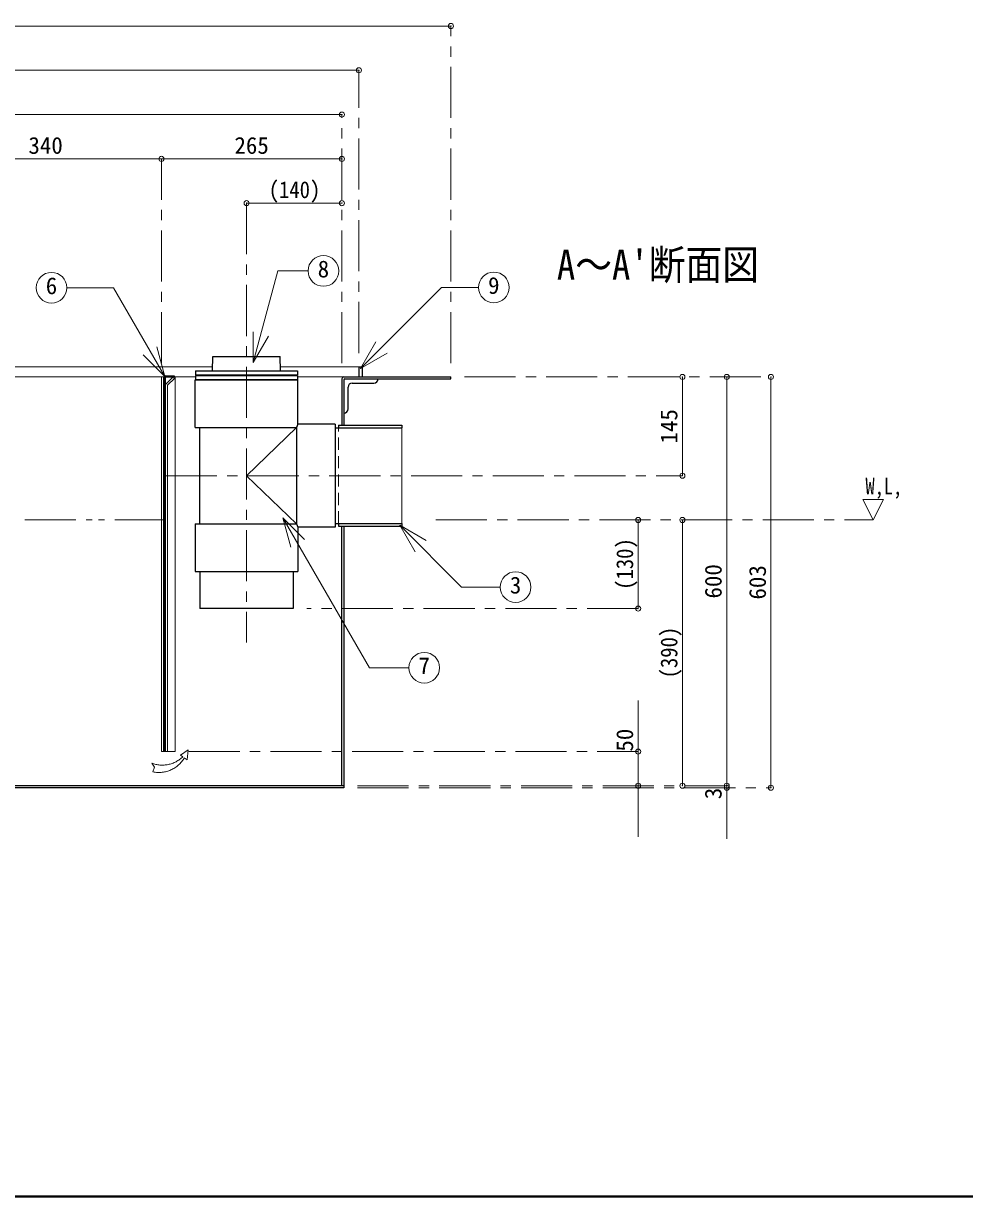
# Model space of a CAD drawing. Units: millimetres at full size, sheet at 1:15. Extents: x -3188 to 2887, y -2113 to 2102.
# Drawn here: x -1593 to -211, y -2113 to -391 of the extents above; entities that cross this region are included whole.
import ezdxf
from ezdxf.enums import TextEntityAlignment as Align

# ---------------------------------------------------------------- set-up
doc = ezdxf.new("R2010")
doc.units = ezdxf.units.MM
doc.header["$LTSCALE"] = 15
doc.header["$PDMODE"] = 32
doc.header["$PDSIZE"] = 7.5
for name, pattern in [('CHAIN1', [8, 5, -1, 1, -1]), ('DASHED1', [1.8, 1.2, -0.6]), ('DOUBLE_CHAIN1', [8.8, 5, -1, 0.6, -0.6, 0.6, -1])]:
    doc.linetypes.add(name, pattern=pattern)
doc.layers.add('0-0_ﾚｲﾔ1', color=4, linetype='Continuous', lineweight=9)
doc.styles.add('ＭＳ ゴシック', font='')
doc.styles.get('ＭＳ ゴシック').set_extended_font_data('MS Gothic')

msp = doc.modelspace()

# ---------------------------------------------------------------- linework, layer by layer
at = {"layer": '0-0_ﾚｲﾔ1'}
for p, q in [((-965.34, -394.82), (-2485.34, -394.82)), ((-2350.34, -459.82), (-1100.34, -459.82)), ((-1125.34, -524.82), (-2325.34, -524.82)), ((-1730.34, -589.82), (-1390.34, -589.82)), ((-1390.34, -589.82), (-1125.34, -589.82)), ((-1265.34, -654.82), (-1125.34, -654.82)), ((-1725.09, -894.82), (-1315.2, -894.82)), ((-1215.49, -894.82), (-1100.34, -894.82)), ((-1725.09, -909.82), (-1390.34, -909.82)), ((-1387.34, -909.82), (-1386.59, -909.82)), ((-1371.59, -909.82), (-1340.34, -909.82)), ((-1370.34, -1459.82), (-1370.34, -909.82)), ((-1122.34, -909.82), (-1190.34, -909.82)), ((-625.34, -1054.82), (-625.34, -909.82)), ((-560.34, -909.82), (-560.34, -1509.82)), ((-495.34, -1512.82), (-495.34, -909.82)), ((-690.34, -1119.82), (-690.34, -1249.82)), ((-625.34, -1509.82), (-625.34, -1119.82)), ((-690.34, -1384.82), (-690.34, -1584.82)), ((-1387.34, -1459.82), (-1386.59, -1459.82)), ((-1385.09, -1459.82), (-1384.34, -1459.82)), ((-1381.34, -1459.82), (-1370.34, -1459.82)), ((-560.34, -1509.82), (-560.34, -1587.82))]:
    msp.add_line(p, q, dxfattribs=at)
at = {"layer": '0-0_ﾚｲﾔ1', "linetype": 'CHAIN1'}
for p, q in [((-965.34, -889.82), (-965.34, -394.82)), ((-1100.34, -874.82), (-1100.34, -459.82)), ((-1125.34, -889.82), (-1125.34, -524.82)), ((-1390.34, -889.82), (-1390.34, -589.82)), ((-1265.34, -654.82), (-1265.34, -1299.82)), ((-945.34, -909.82), (-495.34, -909.82)), ((-1383.84, -1054.82), (-625.34, -1054.82)), ((-987.34, -1119.82), (-345.34, -1119.82)), ((-690.34, -1249.82), (-1176.84, -1249.82)), ((-1350.34, -1459.82), (-690.34, -1459.82)), ((-1102.34, -1509.82), (-560.34, -1509.82)), ((-1102.34, -1512.82), (-495.34, -1512.82))]:
    msp.add_line(p, q, dxfattribs=at)
at = {"layer": '0-0_ﾚｲﾔ1', "color": 7, "lineweight": 18}
for p, q in [((-1255.69, -888.8), (-1219.66, -754.33)), ((-1174.98, -754.33), (-1219.66, -754.33)), ((-1529.27, -778.97), (-1460.82, -778.97)), ((-1385.58, -909.29), (-1460.82, -778.97)), ((-1097.85, -897.49), (-978.87, -778.52)), ((-978.87, -778.52), (-924.76, -778.52)), ((-1255.69, -888.8), (-1255.69, -843.8)), ((-1255.69, -888.8), (-1233.19, -849.83)), ((-1097.85, -897.49), (-1075.35, -858.52)), ((-1385.58, -909.29), (-1417.4, -877.47)), ((-1385.58, -909.29), (-1397.22, -865.83)), ((-1097.85, -897.49), (-1058.87, -874.99)), ((-1390.34, -909.82), (-1387.34, -909.82)), ((-1390.34, -1459.82), (-1390.34, -909.82)), ((-1387.34, -1459.82), (-1387.34, -909.82)), ((-1383.46, -919.94), (-1373.34, -909.82)), ((-1380.9, -921.62), (-1371.22, -911.94)), ((-1373.34, -909.82), (-1371.22, -911.94)), ((-1384.34, -922.06), (-1384.34, -1459.82)), ((-1381.34, -922.68), (-1381.34, -1459.82)), ((-1037.34, -1124.92), (-1037.34, -984.72)), ((-360.34, -1089.82), (-330.34, -1089.82)), ((-345.34, -1119.82), (-360.34, -1089.82)), ((-345.34, -1119.82), (-330.34, -1089.82)), ((-1212.12, -1116.48), (-1200.47, -1159.94)), ((-1212.12, -1116.48), (-1085, -1336.65)), ((-1212.12, -1116.48), (-1180.3, -1148.3)), ((-1040.41, -1127.64), (-1017.91, -1166.61)), ((-1040.41, -1127.64), (-949.7, -1218.34)), ((-1040.41, -1127.64), (-1001.43, -1150.14)), ((-949.7, -1218.34), (-892.83, -1218.34)), ((-1085, -1336.65), (-1026.88, -1336.65)), ((-1387.34, -1459.82), (-1390.34, -1459.82)), ((-1381.34, -1459.82), (-1384.34, -1459.82))]:
    msp.add_line(p, q, dxfattribs=at)
at = {"layer": '0-0_ﾚｲﾔ1', "color": 5, "lineweight": 25}
for p, q in [((-1215.34, -900.82), (-1215.84, -879.82)), ((-1100.34, -894.82), (-1095.34, -894.82)), ((-1100.34, -894.82), (-1100.34, -909.82)), ((-1095.34, -909.82), (-1095.34, -894.82)), ((-1386.59, -909.82), (-1386.59, -1459.82)), ((-1385.09, -908.32), (-1371.59, -908.32)), ((-1385.09, -910.57), (-1385.09, -1459.82)), ((-1384.34, -909.82), (-1371.59, -909.82)), ((-1371.59, -908.32), (-1371.59, -909.82)), ((-1340.34, -900.82), (-1190.34, -900.82)), ((-1340.34, -900.82), (-1340.34, -906.82)), ((-1340.34, -906.82), (-1190.34, -906.82)), ((-1340.34, -907.82), (-1190.34, -907.82)), ((-1340.34, -907.82), (-1340.34, -913.82)), ((-1190.34, -900.82), (-1190.34, -906.82)), ((-1190.34, -907.82), (-1190.34, -913.82)), ((-1122.34, -909.82), (-965.34, -909.82)), ((-965.34, -912.82), (-965.34, -909.82)), ((-1340.84, -914.32), (-1189.84, -914.32)), ((-1340.84, -984.32), (-1340.84, -914.32)), ((-1340.34, -913.82), (-1190.34, -913.82)), ((-1125.34, -912.82), (-1125.34, -980.82)), ((-1122.34, -914.32), (-1122.34, -980.82)), ((-1120.84, -912.82), (-965.34, -912.82)), ((-1116.34, -956.82), (-1116.34, -924.82)), ((-1110.34, -918.82), (-1078.34, -918.82)), ((-1135.34, -979.32), (-1135.34, -1130.32)), ((-1130.34, -980.82), (-1037.34, -980.82)), ((-1130.34, -980.82), (-1130.34, -984.72)), ((-1037.34, -980.82), (-1037.34, -984.72)), ((-1340.84, -984.32), (-1191.84, -984.32)), ((-1333.84, -1125.32), (-1333.84, -984.32)), ((-1135.34, -984.72), (-1037.34, -984.72)), ((-1340.84, -1125.32), (-1191.84, -1125.32)), ((-1340.84, -1125.32), (-1340.84, -1195.32)), ((-1135.34, -1124.92), (-1037.34, -1124.92)), ((-1130.34, -1124.92), (-1130.34, -1128.82)), ((-1130.34, -1128.82), (-1037.34, -1128.82)), ((-1125.34, -1509.82), (-1125.34, -1128.82)), ((-1122.34, -1128.82), (-1122.34, -1512.82)), ((-1037.34, -1124.92), (-1037.34, -1128.82)), ((-1340.84, -1195.32), (-1189.84, -1195.32)), ((-1333.84, -1195.32), (-1333.84, -1249.82)), ((-1196.84, -1195.32), (-1196.84, -1249.82)), ((-1196.84, -1249.82), (-1333.84, -1249.82)), ((-1385.09, -1459.82), (-1386.59, -1459.82)), ((-1122.34, -1509.82), (-2328.34, -1509.82)), ((-1122.34, -1512.82), (-2328.34, -1512.82))]:
    msp.add_line(p, q, dxfattribs=at)
at = {"layer": '0-0_ﾚｲﾔ1', "linetype": 'DASHED1'}
msp.add_line((-1130.34, -1124.92), (-1130.34, -984.72), dxfattribs=at)
at = {"layer": '0-0_ﾚｲﾔ1', "linetype": 'DOUBLE_CHAIN1'}
for p, q in [((-1383.84, -1119.82), (-2315.34, -1119.82)), ((-1362.27, -1464.91), (-1351.09, -1457.27)), ((-1352.58, -1471.62), (-1351.09, -1457.27)), ((-1362.27, -1464.91), (-1358.8, -1467.31)), ((-1356.76, -1468.73), (-1352.58, -1471.62))]:
    msp.add_line(p, q, dxfattribs=at)
at = {"layer": '0-0_ﾚｲﾔ1', "color": 1, "lineweight": 40}
msp.add_line((2887.16, -2112.82), (-3187.84, -2112.82), dxfattribs=at)
at = {"layer": '0-0_ﾚｲﾔ1', "color": 5, "lineweight": 25}
for points in [[(-1315.34, -900.82), (-1314.84, -879.82), (-1215.84, -879.82)], [(-1135.34, -979.32), (-1189.84, -979.32), (-1189.84, -914.32)], [(-1189.84, -979.32), (-1191.84, -984.32), (-1191.84, -1125.32), (-1189.84, -1130.32)], [(-1135.34, -1130.32), (-1189.84, -1130.32), (-1189.84, -1195.32)]]:
    msp.add_lwpolyline(points, dxfattribs=at)
at = {"layer": '0-0_ﾚｲﾔ1'}
msp.add_lwpolyline([(-1191.84, -984.32), (-1265.34, -1054.82), (-1191.84, -1125.32)], dxfattribs=at)
at = {"layer": '0-0_ﾚｲﾔ1', "linetype": 'DOUBLE_CHAIN1'}
msp.add_lwpolyline([(-1404.67, -1476.84), (-1400.39, -1482.71), (-1402.83, -1489.52)], dxfattribs=at)
at = {"layer": '0-0_ﾚｲﾔ1', "color": 7, "lineweight": 18}
for centre in [(-1152.48, -754.33), (-1551.77, -778.97), (-902.26, -778.52), (-870.33, -1218.34), (-1004.38, -1336.65)]:
    msp.add_circle(centre, 22.5, dxfattribs=at)
at = {"layer": '0-0_ﾚｲﾔ1', "color": 5, "lineweight": 25}
for centre, radius, start, end in [((-1385.09, -909.82), 1.5, 90, 180), ((-1384.34, -910.57), 0.75, 90, 180), ((-1122.34, -912.82), 3, 90, 180), ((-1120.84, -914.32), 1.5, 90, 180), ((-1110.34, -924.82), 6, 90, 180), ((-1078.34, -912.82), 6, 270, 0), ((-1122.34, -956.82), 6, 270, 0)]:
    msp.add_arc(centre, radius, start, end, dxfattribs=at)
at = {"layer": '0-0_ﾚｲﾔ1', "color": 7, "lineweight": 18}
for centre, radius in [((-1381.34, -922.06), 3), ((-1379.84, -922.68), 1.5)]:
    msp.add_arc(centre, radius, 135, 180, dxfattribs=at)
at = {"layer": '0-0_ﾚｲﾔ1', "linetype": 'DOUBLE_CHAIN1'}
for centre, radius, start, end in [((-1389.25, -1435.89), 43.76, 249.37581, 314.10079), ((-1393.99, -1447.68), 42.76, 258.06872, 330.51954)]:
    msp.add_arc(centre, radius, start, end, dxfattribs=at)
at = {"layer": '0-0_ﾚｲﾔ1', "color": 1}
for p in [(-965.34, -394.82), (-1100.34, -459.82), (-1125.34, -524.82), (-1390.34, -589.82), (-1125.34, -589.82), (-1265.34, -654.82), (-1125.34, -654.82), (-625.34, -909.82), (-560.34, -909.82), (-495.34, -909.82), (-625.34, -1054.82), (-690.34, -1119.82), (-625.34, -1119.82), (-690.34, -1249.82), (-690.34, -1459.82), (-690.34, -1509.82), (-625.34, -1509.82), (-560.34, -1509.82), (-560.34, -1512.82), (-495.34, -1512.82)]:
    msp.add_point(p, dxfattribs=at)

# ---------------------------------------------------------------- texts
at = {"layer": '0-0_ﾚｲﾔ1', "color": 7, "style": 'ＭＳ ゴシック'}
for s, p in [('340', (-1585.66, -589.82)), ('265', (-1283.16, -589.82)), ('8', (-1160.92, -771.21)), ('6', (-1560.21, -795.85)), ('9', (-910.69, -795.39)), ('3', (-878.77, -1235.22)), ('7', (-1012.82, -1353.53))]:
    msp.add_text(s, height=24.74, dxfattribs=at).set_placement(p, align=Align.BOTTOM_LEFT)
for s, height, width, p in [('(140)', 24.74, 0.9, (-1232.84, -654.82)), ("A～A'断面図", 43.99, 0.9, (-809.72, -780.32)), ('W,L,', 24.74, 0.8, (-356.59, -1089.82))]:
    msp.add_text(s, height=height, dxfattribs=dict(at, width=width)).set_placement(p, align=Align.BOTTOM_LEFT)
for s, p in [('145', (-625.34, -1007.63)), ('600', (-560.34, -1235.13)), ('603', (-495.34, -1236.63)), ('50', (-690.34, -1459.82)), ('3', (-560.34, -1529.69))]:
    msp.add_text(s, height=24.74, rotation=90, dxfattribs=at).set_placement(p, align=Align.BOTTOM_LEFT)
at = {"layer": '0-0_ﾚｲﾔ1', "color": 7, "style": 'ＭＳ ゴシック', "width": 0.9}
for s, p in [('(130)', (-690.34, -1222.32)), ('(390)', (-625.34, -1352.32))]:
    msp.add_text(s, height=24.74, rotation=90, dxfattribs=at).set_placement(p, align=Align.BOTTOM_LEFT)

doc.saveas('drawing.dxf')
